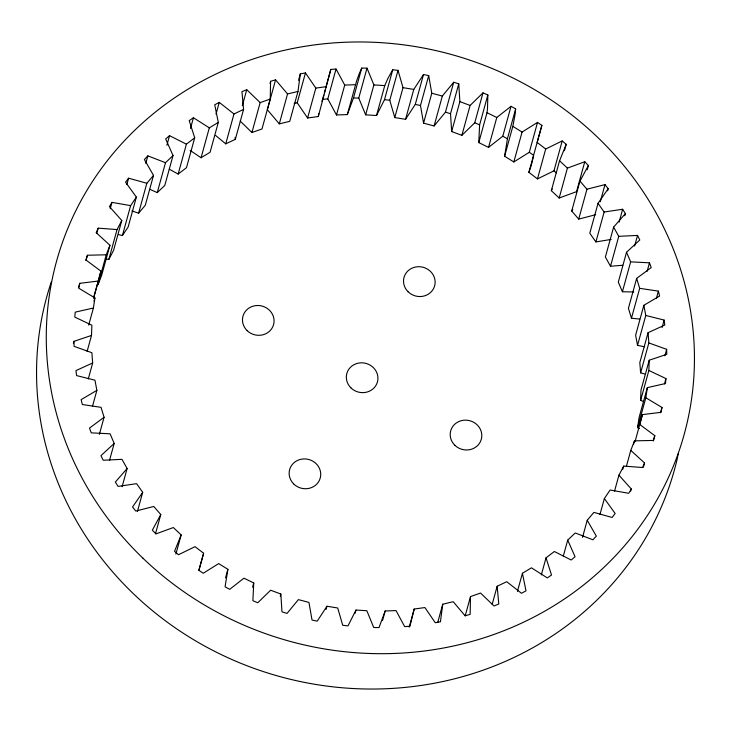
<?xml version="1.0" encoding="UTF-8"?>
<svg xmlns="http://www.w3.org/2000/svg" width="731" height="731" viewBox="0 0 731 731"><rect width="100%" height="100%" fill="white"/><g stroke="black" fill="none" stroke-linecap="round" stroke-linejoin="round"><path stroke-width="1.1" d="M215.654 135.5L225.751 143.852L233.984 113.954L219.254 102.377L214.731 104.807L218.304 122.388L209.313 127.852L193.432 117.755L189.219 120.624L194.702 137.821L186.396 144.162L169.537 135.646L165.681 138.936L173.028 155.548L165.498 162.702L147.845 155.867L144.391 159.532L153.51 175.385L146.84 183.271L128.601 178.19L125.577 182.183L136.368 197.114L130.63 205.639L111.998 202.377L109.449 206.654L121.794 220.497L117.051 229.571L98.219 228.154L96.172 232.677L109.942 245.269L106.251 254.799L87.437 255.238L85.902 259.962L100.942 271.164L98.338 281.042L79.743 283.336L78.747 288.206L94.893 297.91L93.413 308.016L75.238 312.146L74.79 317.099L91.868 325.194L91.512 335.428L73.968 341.35L74.069 346.33L91.887 352.726L92.673 362.978L75.942 370.617L76.6 375.579L94.957 380.202L96.876 390.363L81.141 399.638L82.347 404.526L101.052 407.331L104.076 417.282L89.511 428.092L91.247 432.853L110.089 433.803L114.191 443.434L100.96 455.66L103.208 460.247L121.986 459.333L127.121 468.544L115.352 482.058L118.093 486.407L136.596 483.648L142.7 492.328L132.549 506.976L135.738 511.051L153.775 506.464L160.783 514.533L152.35 530.158L155.959 533.904L173.32 527.544L181.169 534.909L174.535 551.338L178.528 554.719L195.031 546.66L203.62 553.23L198.869 570.281L203.2 573.278L218.66 563.601L227.898 569.312L225.075 586.801L229.708 589.35L243.953 578.175L253.739 582.963L252.88 600.69L257.751 602.783L270.625 590.219L280.85 594.029L281.974 611.82L287.027 613.428L298.394 599.612L308.948 602.408L312.027 620.052L317.217 621.158L326.949 606.246L337.722 608L342.729 625.297L347.993 625.891L355.979 610.047L366.852 610.732L373.724 627.509L379.014 627.582L385.173 610.979L396.019 610.586L404.691 626.659L409.936 626.202L414.203 609.024L424.903 607.562L435.283 622.748L440.427 621.779L442.748 604.208L453.193 601.695L465.154 615.822L470.152 614.351L470.499 596.587L480.569 593.051L493.992 605.972L498.78 604.007L497.162 586.235L506.747 581.712L521.477 593.28L526 590.849L522.427 573.278L531.428 567.813L547.309 577.91L551.521 575.032L546.03 557.844L554.345 551.503L571.194 560.01L575.05 556.73L567.713 540.118L575.242 532.963L592.887 539.789L596.341 536.134L587.221 520.271L593.892 512.394L612.139 517.466L615.155 513.473L604.363 498.542L610.102 490.017L628.742 493.288L631.292 489.002L618.938 475.168L623.68 466.095L642.512 467.511L644.559 462.988L630.789 450.387L634.481 440.866L653.304 440.427L654.83 435.703L639.789 424.492L642.394 414.623L660.988 412.321L661.984 407.459L645.838 397.755L647.319 387.649L665.493 383.519L665.941 378.567L648.872 370.471L649.219 360.228L666.773 354.316L666.663 349.327L648.845 342.94L648.059 332.687L664.79 325.048L664.132 320.077L645.775 315.454L643.856 305.302L659.59 296.028L658.393 291.13L639.68 288.334L636.655 278.383L651.22 267.573L649.484 262.813L630.643 261.862L626.54 252.232L639.78 239.996L637.533 235.419L618.746 236.332L613.62 227.122L625.38 213.607L622.648 209.258L604.135 212.017L595.902 241.924L611.189 239.412M564.433 150.732L566.205 144.327L562.203 140.937L545.701 148.996L537.121 142.426L541.872 125.376L537.532 122.388L529.299 152.286L513.838 161.962L504.6 156.251L512.842 126.353L515.154 114.164L515.657 108.864L511.024 106.306L502.791 136.213L488.546 147.397L478.759 142.6L487.001 112.702L487.486 108.919L487.851 94.966L482.981 92.874L474.748 122.781L461.873 135.345L451.648 131.534L450.524 113.744L458.766 83.846L453.704 82.237L442.337 96.053L434.104 125.951L423.551 123.155L420.471 105.511L428.704 75.613L423.514 74.507L413.783 89.42L405.55 119.317L394.777 117.572L389.769 100.266L398.011 70.359L392.739 69.774L387.859 78.5L384.753 85.609L376.511 115.516L365.646 114.831L358.766 98.055L367.008 68.147L361.726 68.084L359.25 73.657L356.618 80.958L347.326 114.584L336.479 114.977L327.808 98.904L336.041 69.006L330.796 69.454L318.296 116.54L307.596 118.002L297.215 102.815L305.457 72.917L300.313 73.886L298.54 80.291M451.648 131.534L459.881 101.627L458.766 83.846M643.527 401.502L640.63 400.369L640.977 390.135L649.219 360.228M279.306 123.868L287.539 93.961L275.578 79.834L267.345 109.741L279.306 123.868L289.75 121.355L297.983 91.448L300.313 73.886M515.657 108.864L507.424 138.762L504.6 156.251M275.578 79.834L270.589 81.305L270.232 99.078L261.99 128.976L251.921 132.512L240.207 121.054M478.759 142.6L479.618 124.873L487.851 94.966M639.442 428.594L637.606 427.653L639.086 417.547L647.319 387.649M318.296 116.54L318.771 113.671M532.762 159.44L533.63 155.283L529.299 152.286M531.327 165.115L532.543 160.482M78.564 287.612L79.743 283.336M85.966 260.574L87.437 255.238M96.757 233.491L98.219 228.154M110.226 208.783L111.998 202.377M73.374 343.479L73.968 341.35M93.586 297.864L100.942 271.164M93.632 298.129L98.338 281.042M106.251 254.799L98.018 284.697L101.7 275.176L109.942 245.269M94.016 301.108L94.893 297.91M126.829 184.605L128.601 178.19M88.707 325.103L93.413 308.016M105.794 259.03L108.818 259.468L117.051 229.571M121.794 220.497L113.561 250.395L108.818 259.468M87.108 351.447L91.512 335.428M118.44 234.56L122.397 235.546L130.63 205.639M136.368 197.114L128.135 227.021L122.397 235.546M145.789 163.342L147.845 155.867M88.268 378.996L92.673 362.978M131.845 210.912L138.607 213.169L146.84 183.271M153.51 175.385L145.277 205.292L138.607 213.169M92.462 406.381L96.876 390.363M166.887 145.259L169.537 135.646M149.818 189.302L157.256 192.6L165.498 162.702M173.028 155.548L164.786 185.455L157.256 192.6M99.37 434.36L104.076 417.282M190.489 128.437L193.432 117.755M169.263 169.163L178.154 174.06L186.396 144.162M194.702 137.821L186.469 167.719L178.154 174.06M109.486 460.521L114.191 443.434M190.142 150.412L201.071 157.75L209.313 127.852M216.02 114.127L219.254 102.377M218.304 122.388L210.071 152.286L201.071 157.75M122.114 486.7L127.121 468.544M242.326 105.712L246.74 89.694L260.163 102.614L251.921 132.512M225.751 143.852L235.336 139.329L243.569 109.422L241.952 91.658L246.74 89.694M137.41 511.554L142.7 492.328M269.995 83.444L270.589 81.305M155.493 533.749L160.783 514.533M175.869 554.125L181.169 534.909M307.596 118.002L315.829 88.095L305.457 72.917M322.855 98.292L323.742 95.085M324.326 92.947L325.213 89.749M325.798 87.61L330.796 69.454M198.914 570.317L203.62 553.23M336.479 114.977L344.721 85.07L336.041 69.006M347.326 114.584L353.484 97.981L361.726 68.084M225.541 577.855L227.898 569.312M365.646 114.831L373.888 84.933L367.008 68.147M376.511 115.516L384.506 99.672L392.739 69.774M252.56 587.231L253.739 582.963M394.777 117.572L403.009 87.665L398.011 70.359M405.55 119.317L415.281 104.405L423.514 74.507M280.265 596.167L280.85 594.029M423.551 123.155L431.783 93.257L428.704 75.613M434.104 125.951L445.471 112.135L453.704 82.237M326.072 609.453L326.949 606.246M461.873 135.345L470.106 105.447L482.981 92.874M355.102 613.254L355.979 610.047M488.546 147.397L496.788 117.49L511.024 106.306M382.523 620.592L385.173 610.979M513.838 161.962L522.071 132.064L537.532 122.388M562.203 140.937L553.97 170.844L537.468 178.903L528.878 172.333L541.872 125.376M409.205 627.18L414.203 609.024M537.468 178.903L545.701 148.996M587.212 169.784L588.391 165.508L584.773 161.752L576.54 191.659L559.178 198.019L551.329 190.654L559.571 160.756L566.205 144.327M437.75 622.364L442.748 604.208M559.178 198.019L567.411 168.112L584.773 161.752M595.701 214.704L578.724 219.099L571.715 211.031L579.948 181.133L588.391 165.508M465.208 615.813L470.499 596.587M578.724 219.099L586.956 189.201L604.994 184.614L608.183 188.689L607.598 190.818M608.183 188.689L598.031 203.337L589.789 233.235L595.902 241.924M600.288 201.692L604.994 184.614M492.164 604.391L497.162 586.235M613.62 227.122L605.378 257.02L610.513 266.23L622.803 265.28M517.429 591.434L522.427 573.278M619.111 222.069L622.648 209.258M610.513 266.23L618.746 236.332M624.786 215.746L625.38 213.607M626.54 252.232L618.307 282.129L622.401 291.76L633.75 291.971M541.324 574.932L546.03 557.844M634.59 246.091L637.533 235.419M622.401 291.76L630.643 261.862M636.655 278.383L628.422 308.29L631.447 318.232L639.68 319.063M563.299 556.136L567.713 540.118M631.447 318.232L639.68 288.334M647.136 271.347L649.484 262.813M643.856 305.302L635.623 335.2L637.533 345.361L644.651 346.768M582.516 537.358L587.221 520.271M637.533 345.361L645.775 315.454M656.328 298.604L658.393 291.13M648.059 332.687L639.817 362.585L640.612 372.837L644.596 373.97M599.95 514.56L604.363 498.542M640.612 372.837L648.845 342.94M614.524 491.186L618.938 475.168M640.63 400.369L648.872 370.471M622.794 469.293L623.68 466.095M662.076 327.552L664.132 320.077M626.385 466.415L630.789 450.387M637.606 427.653L645.838 397.755M633.603 444.073L634.481 440.866M635.084 441.579L642.394 414.623M664.899 355.741L666.663 349.327M630.698 491.141L631.292 489.002M664.47 383.903L665.941 378.567M643.381 467.255L644.559 462.988M660.513 412.796L661.984 407.459M653.359 441.04L654.83 435.703M531.044 166.019L528.878 172.333M321.923 101.289L322.563 99.361L327.808 98.904M551.329 190.654L552.188 188.945M571.715 211.031L572.748 209.422M233.984 113.954L243.569 109.422M260.163 102.614L270.232 99.078M287.539 93.961L297.983 91.448M294.127 103.4L297.215 102.815M315.829 88.095L326.529 86.633M344.721 85.07L355.558 84.686M353.484 97.981L358.766 98.055M373.888 84.933L384.753 85.609M384.506 99.672L389.769 100.266M403.009 87.665L413.783 89.42M415.281 104.405L420.471 105.511M431.783 93.257L442.337 96.053M445.471 112.135L450.524 113.744M459.881 101.627L470.106 105.447M474.748 122.781L479.618 124.873M487.001 112.702L496.788 117.49M502.791 136.213L507.424 138.762M512.842 126.353L522.071 132.064M553.97 170.844L556.364 172.872M559.571 160.756L567.411 168.112M579.948 181.133L586.956 189.201M598.031 203.337L604.135 212.017M235.007 137.391L235.336 139.329M677.756 456.537A325.542 304.324 15.4 0 1 278.639 676.239A325.542 304.324 15.4 0 1 51.398 281.627M678.45 453.357A325.542 304.324 15.4 0 1 677.993 455.477M142.993 558.256A325.542 304.324 15.4 0 0 684.052 434.863A325.542 304.324 15.4 0 0 284.048 50.375A325.542 304.324 15.4 0 0 142.993 558.256M454.901 445.325A15.881 14.848 15.4 0 0 481.3 439.304A15.881 14.848 15.4 0 0 461.782 420.553A15.881 14.848 15.4 0 0 454.901 445.325M407.953 291.623A15.881 14.848 15.4 0 0 434.525 286.232A15.881 14.848 15.4 0 0 415.491 267.034A15.881 14.848 15.4 0 0 407.953 291.623M350.999 387.951A15.881 14.848 15.4 0 0 377.415 382.03A15.881 14.848 15.4 0 0 357.98 363.206A15.881 14.848 15.4 0 0 350.999 387.951M293.57 483.821A15.881 14.848 15.4 0 0 320.132 478.43A15.881 14.848 15.4 0 0 301.108 459.242A15.881 14.848 15.4 0 0 293.57 483.821M247.179 330.668A15.881 14.848 15.4 0 0 273.568 324.646A15.881 14.848 15.4 0 0 254.059 305.896A15.881 14.848 15.4 0 0 247.179 330.668"/></g></svg>
